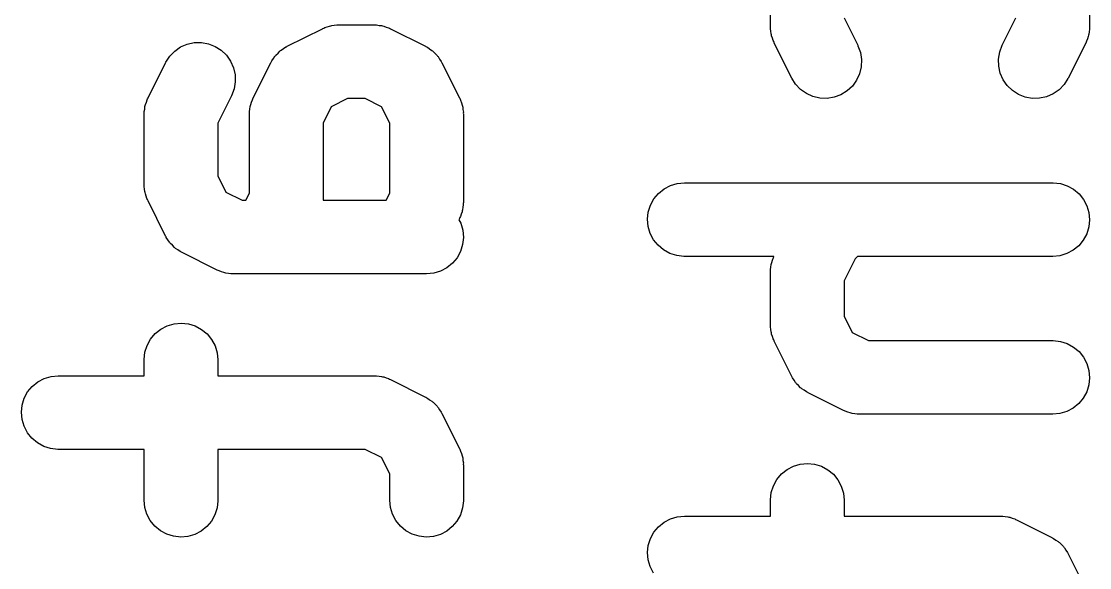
# Model space of a CAD drawing. Extents: x 1 to 84, y 1 to 137.
# Drawn here: x 73.328 to 77.678, y 87.102 to 89.326 of the extents above; entities that cross this region are included whole.
import ezdxf

# ---------------------------------------------------------------- set-up
doc = ezdxf.new("R2010")
doc.units = 0
doc.layers.add('BLACK', color=7, linetype='CONTINUOUS')

msp = doc.modelspace()

# ---------------------------------------------------------------- linework, layer by layer
at = {"layer": 'BLACK', "linetype": 'CONTINUOUS'}
for p, q in [((76.3776, 89.305), (76.3776, 89.5907)), ((77.6776, 89.5907), (77.6776, 89.305)), ((74.5731, 89.3038), (74.5827, 89.3073)), ((74.5827, 89.3073), (74.5871, 89.308)), ((74.5871, 89.308), (74.5913, 89.3093)), ((74.5913, 89.3093), (74.6015, 89.3103)), ((74.6015, 89.3103), (74.6116, 89.3119)), ((74.6116, 89.3119), (74.616, 89.3117)), ((74.616, 89.3117), (74.6204, 89.3121)), ((74.6204, 89.3121), (74.7633, 89.3121)), ((74.7633, 89.3121), (74.7654, 89.3121)), ((74.7654, 89.3121), (74.7698, 89.3116)), ((74.7698, 89.3116), (74.7742, 89.3117)), ((74.7742, 89.3117), (74.7843, 89.31)), ((74.7843, 89.31), (74.7945, 89.3089)), ((74.7945, 89.3089), (74.7987, 89.3075)), ((74.7987, 89.3075), (74.803, 89.3068)), ((74.803, 89.3068), (74.8126, 89.3031)), ((76.6776, 89.3404), (76.7332, 89.2292)), ((77.322, 89.2292), (77.3776, 89.3404)), ((74.4105, 89.2249), (74.5533, 89.2963)), ((74.5533, 89.2963), (74.5552, 89.2972)), ((74.5552, 89.2972), (74.5594, 89.2987)), ((74.5594, 89.2987), (74.5633, 89.3008)), ((74.5633, 89.3008), (74.5731, 89.3038)), ((74.8126, 89.3031), (74.8224, 89.3)), ((74.8224, 89.3), (74.8262, 89.2979)), ((74.8262, 89.2979), (74.8304, 89.2963)), ((74.8304, 89.2963), (74.9732, 89.2249)), ((76.378, 89.3006), (76.3776, 89.305)), ((76.3778, 89.2962), (76.378, 89.3006)), ((76.3794, 89.2861), (76.3778, 89.2962)), ((76.3804, 89.2759), (76.3794, 89.2861)), ((76.3817, 89.2716), (76.3804, 89.2759)), ((76.3824, 89.2673), (76.3817, 89.2716)), ((76.3859, 89.2577), (76.3824, 89.2673)), ((77.6722, 89.2653), (77.6685, 89.2557)), ((77.673, 89.2696), (77.6722, 89.2653)), ((77.6743, 89.2738), (77.673, 89.2696)), ((77.6754, 89.284), (77.6743, 89.2738)), ((77.6772, 89.2941), (77.6754, 89.284)), ((77.6776, 89.3029), (77.6771, 89.2985)), ((77.6771, 89.2985), (77.6772, 89.2941)), ((77.6776, 89.305), (77.6776, 89.3029)), ((73.9521, 89.2052), (73.9762, 89.2219)), ((73.9762, 89.2219), (74.0031, 89.2335)), ((74.0031, 89.2335), (74.0317, 89.2397)), ((74.0317, 89.2397), (74.0609, 89.2402)), ((74.0609, 89.2402), (74.0898, 89.2351)), ((74.0898, 89.2351), (74.117, 89.2244)), ((74.117, 89.2244), (74.1417, 89.2086)), ((74.3954, 89.2154), (74.4048, 89.2219)), ((74.4048, 89.2219), (74.4077, 89.2232)), ((74.4077, 89.2232), (74.4105, 89.2249)), ((74.9732, 89.2249), (74.9751, 89.2239)), ((74.9751, 89.2239), (74.9778, 89.2222)), ((74.9778, 89.2222), (74.9808, 89.2208)), ((74.9808, 89.2208), (74.9901, 89.2142)), ((76.3889, 89.2478), (76.3859, 89.2577)), ((76.391, 89.2439), (76.3889, 89.2478)), ((76.3925, 89.2398), (76.391, 89.2439)), ((76.3934, 89.2379), (76.3925, 89.2398)), ((76.4648, 89.0951), (76.3934, 89.2379)), ((76.7332, 89.2292), (76.7341, 89.2273)), ((76.7341, 89.2273), (76.7442, 89.1999)), ((77.3115, 89.2019), (77.322, 89.2292)), ((77.6617, 89.2379), (77.5903, 89.0951)), ((77.6633, 89.242), (77.6617, 89.2379)), ((77.6654, 89.2459), (77.6633, 89.242)), ((77.6685, 89.2557), (77.6654, 89.2459)), ((73.9158, 89.1597), (73.9317, 89.1842)), ((73.9317, 89.1842), (73.9521, 89.2052)), ((74.1417, 89.2086), (74.1628, 89.1884)), ((74.1628, 89.1884), (74.1796, 89.1644)), ((74.3541, 89.1747), (74.3603, 89.1842)), ((74.3603, 89.1842), (74.3625, 89.1865)), ((74.3625, 89.1865), (74.3644, 89.1892)), ((74.3644, 89.1892), (74.3727, 89.197)), ((74.3727, 89.197), (74.3807, 89.2052)), ((74.3807, 89.2052), (74.3834, 89.2071)), ((74.3834, 89.2071), (74.3857, 89.2093)), ((74.3857, 89.2093), (74.3954, 89.2154)), ((74.9901, 89.2142), (74.9997, 89.208)), ((74.9997, 89.208), (75.002, 89.2057)), ((75.002, 89.2057), (75.0046, 89.2039)), ((75.0046, 89.2039), (75.0125, 89.1956)), ((75.0125, 89.1956), (75.0207, 89.1876)), ((75.0207, 89.1876), (75.0225, 89.1849)), ((75.0225, 89.1849), (75.0247, 89.1826)), ((75.0247, 89.1826), (75.0308, 89.1729)), ((76.7442, 89.1999), (76.7487, 89.1709)), ((77.3065, 89.173), (77.3115, 89.2019)), ((73.8434, 89.0149), (73.9148, 89.1578)), ((73.9148, 89.1578), (73.9158, 89.1597)), ((74.1796, 89.1644), (74.1915, 89.1377)), ((74.1915, 89.1377), (74.1979, 89.1091)), ((74.272, 89.0149), (74.3434, 89.1578)), ((74.3434, 89.1578), (74.3444, 89.1597)), ((74.3444, 89.1597), (74.3461, 89.1624)), ((74.3461, 89.1624), (74.3475, 89.1653)), ((74.3475, 89.1653), (74.3541, 89.1747)), ((75.0308, 89.1729), (75.0373, 89.1635)), ((75.0373, 89.1635), (75.0386, 89.1605)), ((75.0386, 89.1605), (75.0403, 89.1578)), ((75.0403, 89.1578), (75.1117, 89.0149)), ((76.7476, 89.1417), (76.7408, 89.1132)), ((76.7487, 89.1709), (76.7476, 89.1417)), ((77.3073, 89.1438), (77.3065, 89.173)), ((77.3137, 89.1152), (77.3073, 89.1438)), ((74.1979, 89.1091), (74.1986, 89.0798)), ((76.4804, 89.0703), (76.4648, 89.0951)), ((76.7408, 89.1132), (76.7286, 89.0866)), ((77.3255, 89.0884), (77.3137, 89.1152)), ((77.3423, 89.0645), (77.3255, 89.0884)), ((77.5894, 89.0932), (77.5734, 89.0686)), ((77.5903, 89.0951), (77.5894, 89.0932)), ((74.1936, 89.051), (74.1832, 89.0236)), ((74.1986, 89.0798), (74.1936, 89.051)), ((76.5005, 89.049), (76.4804, 89.0703)), ((76.5244, 89.032), (76.5005, 89.049)), ((76.7115, 89.0629), (76.69, 89.0429)), ((76.7286, 89.0866), (76.7115, 89.0629)), ((77.3635, 89.0442), (77.3423, 89.0645)), ((77.553, 89.0476), (77.5289, 89.031)), ((77.5734, 89.0686), (77.553, 89.0476)), ((73.8366, 88.9972), (73.8397, 89.0069)), ((73.8397, 89.0069), (73.8418, 89.0108)), ((73.8418, 89.0108), (73.8434, 89.0149)), ((74.1832, 89.0236), (74.1276, 88.9124)), ((74.2652, 88.9972), (74.2683, 89.0069)), ((74.2683, 89.0069), (74.2704, 89.0108)), ((74.2704, 89.0108), (74.272, 89.0149)), ((74.6558, 89.0121), (74.5894, 88.9789)), ((74.7279, 89.0121), (74.6558, 89.0121)), ((74.7943, 88.9789), (74.7279, 89.0121)), ((75.1117, 89.0149), (75.1127, 89.0131)), ((75.1127, 89.0131), (75.1142, 89.0089)), ((75.1142, 89.0089), (75.1163, 89.005)), ((75.1163, 89.005), (75.1192, 88.9952)), ((76.5511, 89.02), (76.5244, 89.032)), ((76.5796, 89.0134), (76.5511, 89.02)), ((76.6088, 89.0125), (76.5796, 89.0134)), ((76.6377, 89.0172), (76.6088, 89.0125)), ((76.6651, 89.0275), (76.6377, 89.0172)), ((76.69, 89.0429), (76.6651, 89.0275)), ((77.3881, 89.0285), (77.3635, 89.0442)), ((77.4154, 89.0178), (77.3881, 89.0285)), ((77.4442, 89.0126), (77.4154, 89.0178)), ((77.4735, 89.0131), (77.4442, 89.0126)), ((77.5021, 89.0194), (77.4735, 89.0131)), ((77.5289, 89.031), (77.5021, 89.0194)), ((73.828, 88.9588), (73.8297, 88.9689)), ((73.8281, 88.9543), (73.828, 88.9588)), ((73.8297, 88.9689), (73.8308, 88.979)), ((73.8308, 88.979), (73.8322, 88.9833)), ((73.8322, 88.9833), (73.8329, 88.9876)), ((73.8329, 88.9876), (73.8366, 88.9972)), ((74.2565, 88.9588), (74.2583, 88.9689)), ((74.2566, 88.9543), (74.2565, 88.9588)), ((74.2583, 88.9689), (74.2594, 88.979)), ((74.2594, 88.979), (74.2608, 88.9833)), ((74.2608, 88.9833), (74.2615, 88.9876)), ((74.2615, 88.9876), (74.2652, 88.9972)), ((74.5894, 88.9789), (74.5561, 88.9124)), ((74.8276, 88.9124), (74.7943, 88.9789)), ((75.1192, 88.9952), (75.1227, 88.9856)), ((75.1227, 88.9856), (75.1234, 88.9812)), ((75.1234, 88.9812), (75.1247, 88.977)), ((75.1247, 88.977), (75.1257, 88.9668)), ((75.1257, 88.9668), (75.1273, 88.9567)), ((73.8276, 88.95), (73.8281, 88.9543)), ((73.8276, 88.9479), (73.8276, 88.95)), ((73.8276, 88.6621), (73.8276, 88.9479)), ((74.2561, 88.9479), (74.2562, 88.95)), ((74.2561, 88.6261), (74.2561, 88.9479)), ((74.2562, 88.95), (74.2566, 88.9543)), ((75.1273, 88.9567), (75.1271, 88.9523)), ((75.1271, 88.9523), (75.1276, 88.9479)), ((75.1276, 88.9479), (75.1276, 88.5907)), ((74.1276, 88.9124), (74.1276, 88.6976)), ((74.5561, 88.9124), (74.5561, 88.5979)), ((74.8276, 88.6261), (74.8276, 88.9124)), ((74.1276, 88.6976), (74.1608, 88.6311)), ((73.828, 88.6577), (73.8276, 88.6621)), ((73.8278, 88.6533), (73.828, 88.6577)), ((73.8294, 88.6432), (73.8278, 88.6533)), ((75.9446, 88.6442), (75.9704, 88.658)), ((75.9704, 88.658), (75.9984, 88.6664)), ((75.9984, 88.6664), (76.0276, 88.6693)), ((76.0276, 88.6693), (77.5276, 88.6693)), ((77.5276, 88.6693), (77.5297, 88.6693)), ((77.5297, 88.6693), (77.5588, 88.666)), ((77.5588, 88.666), (77.5867, 88.6572)), ((77.5867, 88.6572), (77.6123, 88.6431)), ((73.8304, 88.633), (73.8294, 88.6432)), ((73.8317, 88.6288), (73.8304, 88.633)), ((73.8324, 88.6244), (73.8317, 88.6288)), ((73.8359, 88.6148), (73.8324, 88.6244)), ((73.8389, 88.605), (73.8359, 88.6148)), ((74.1608, 88.6311), (74.2273, 88.5979)), ((74.242, 88.5979), (74.2561, 88.6261)), ((74.8134, 88.5979), (74.8276, 88.6261)), ((75.9032, 88.6032), (75.9219, 88.6257)), ((75.9219, 88.6257), (75.9446, 88.6442)), ((77.6123, 88.6431), (77.6347, 88.6242)), ((77.6347, 88.6242), (77.6531, 88.6014)), ((73.841, 88.6011), (73.8389, 88.605)), ((73.8425, 88.5969), (73.841, 88.6011)), ((73.8434, 88.5951), (73.8425, 88.5969)), ((73.9148, 88.4522), (73.8434, 88.5951)), ((74.2273, 88.5979), (74.242, 88.5979)), ((74.5561, 88.5979), (74.8134, 88.5979)), ((75.1254, 88.5697), (75.1243, 88.5595)), ((75.1272, 88.5798), (75.1254, 88.5697)), ((75.1276, 88.5886), (75.1271, 88.5842)), ((75.1271, 88.5842), (75.1272, 88.5798)), ((75.1276, 88.5907), (75.1276, 88.5886)), ((75.8806, 88.5494), (75.8893, 88.5774)), ((75.8893, 88.5774), (75.9032, 88.6032)), ((77.6531, 88.6014), (77.6666, 88.5755)), ((77.6666, 88.5755), (77.6749, 88.5474)), ((75.1117, 88.5236), (75.1091, 88.5184)), ((75.1133, 88.5278), (75.1117, 88.5236)), ((75.1154, 88.5316), (75.1133, 88.5278)), ((75.1185, 88.5414), (75.1154, 88.5316)), ((75.1222, 88.551), (75.1185, 88.5414)), ((75.123, 88.5553), (75.1222, 88.551)), ((75.1243, 88.5595), (75.123, 88.5553)), ((75.8776, 88.5203), (75.8806, 88.5494)), ((77.6749, 88.5474), (77.6776, 88.5182)), ((75.1091, 88.5184), (75.1166, 88.504)), ((75.1166, 88.504), (75.1249, 88.476)), ((75.8802, 88.4912), (75.8776, 88.5203)), ((75.8885, 88.4631), (75.8802, 88.4912)), ((77.6745, 88.4891), (77.6658, 88.4612)), ((77.6776, 88.5182), (77.6745, 88.4891)), ((73.9166, 88.4495), (73.9148, 88.4522)), ((73.9179, 88.4465), (73.9166, 88.4495)), ((73.9243, 88.4371), (73.9179, 88.4465)), ((73.9304, 88.4274), (73.9243, 88.4371)), ((75.1276, 88.4468), (75.1245, 88.4177)), ((75.1249, 88.476), (75.1276, 88.4468)), ((75.9021, 88.4372), (75.8885, 88.4631)), ((75.9204, 88.4143), (75.9021, 88.4372)), ((77.6658, 88.4612), (77.6519, 88.4354)), ((73.9326, 88.4251), (73.9304, 88.4274)), ((73.9345, 88.4224), (73.9326, 88.4251)), ((73.9427, 88.4144), (73.9345, 88.4224)), ((73.9505, 88.4061), (73.9427, 88.4144)), ((73.9532, 88.4043), (73.9505, 88.4061)), ((73.9555, 88.402), (73.9532, 88.4043)), ((73.9651, 88.3958), (73.9555, 88.402)), ((73.9744, 88.3892), (73.9651, 88.3958)), ((75.1245, 88.4177), (75.1158, 88.3897)), ((75.9428, 88.3955), (75.9204, 88.4143)), ((75.9685, 88.3814), (75.9428, 88.3955)), ((77.6106, 88.3943), (77.5847, 88.3806)), ((77.6333, 88.4128), (77.6106, 88.3943)), ((77.6519, 88.4354), (77.6333, 88.4128)), ((73.9773, 88.3878), (73.9744, 88.3892)), ((73.9801, 88.3861), (73.9773, 88.3878)), ((73.9819, 88.3851), (73.9801, 88.3861)), ((74.1248, 88.3137), (73.9819, 88.3851)), ((75.1019, 88.364), (75.0833, 88.3414)), ((75.1158, 88.3897), (75.1019, 88.364)), ((75.9964, 88.3726), (75.9685, 88.3814)), ((76.0255, 88.3693), (75.9964, 88.3726)), ((76.0276, 88.3693), (76.0255, 88.3693)), ((76.3923, 88.3693), (76.0276, 88.3693)), ((76.3829, 88.3447), (76.3866, 88.3543)), ((76.3866, 88.3543), (76.3897, 88.3641)), ((76.3897, 88.3641), (76.3918, 88.368)), ((76.3918, 88.368), (76.3923, 88.3693)), ((76.7223, 88.359), (76.6776, 88.2696)), ((76.7326, 88.3693), (76.7223, 88.359)), ((77.5276, 88.3693), (76.7326, 88.3693)), ((77.5567, 88.3721), (77.5276, 88.3693)), ((77.5847, 88.3806), (77.5567, 88.3721)), ((74.1289, 88.3121), (74.1248, 88.3137)), ((74.1328, 88.31), (74.1289, 88.3121)), ((74.1425, 88.3069), (74.1328, 88.31)), ((74.1521, 88.3032), (74.1425, 88.3069)), ((75.0347, 88.3092), (75.0067, 88.3007)), ((75.0606, 88.3229), (75.0347, 88.3092)), ((75.0833, 88.3414), (75.0606, 88.3229)), ((76.3776, 88.3071), (76.3781, 88.3115)), ((76.3776, 88.305), (76.3776, 88.3071)), ((76.3776, 88.0907), (76.3776, 88.305)), ((76.378, 88.3159), (76.3797, 88.326)), ((76.3781, 88.3115), (76.378, 88.3159)), ((76.3797, 88.326), (76.3808, 88.3362)), ((76.3808, 88.3362), (76.3822, 88.3404)), ((76.3822, 88.3404), (76.3829, 88.3447)), ((74.1565, 88.3025), (74.1521, 88.3032)), ((74.1607, 88.3011), (74.1565, 88.3025)), ((74.1709, 88.3), (74.1607, 88.3011)), ((74.181, 88.2983), (74.1709, 88.3)), ((74.1854, 88.2984), (74.181, 88.2983)), ((74.1898, 88.2979), (74.1854, 88.2984)), ((74.1919, 88.2979), (74.1898, 88.2979)), ((74.9776, 88.2979), (74.1919, 88.2979)), ((75.0067, 88.3007), (74.9776, 88.2979)), ((76.6776, 88.2696), (76.6776, 88.1261)), ((73.9214, 88.0869), (73.9495, 88.0952)), ((73.9495, 88.0952), (73.9786, 88.0979)), ((73.9786, 88.0979), (74.0077, 88.0948)), ((74.0077, 88.0948), (74.0357, 88.0861)), ((76.378, 88.0863), (76.3776, 88.0907)), ((76.6776, 88.1261), (76.7108, 88.0597)), ((73.8538, 88.0326), (73.8726, 88.055)), ((73.8726, 88.055), (73.8954, 88.0734)), ((73.8954, 88.0734), (73.9214, 88.0869)), ((74.0357, 88.0861), (74.0614, 88.0722)), ((74.0614, 88.0722), (74.084, 88.0536)), ((74.084, 88.0536), (74.1025, 88.0309)), ((76.3778, 88.0819), (76.378, 88.0863)), ((76.3794, 88.0718), (76.3778, 88.0819)), ((76.3804, 88.0616), (76.3794, 88.0718)), ((76.3817, 88.0574), (76.3804, 88.0616)), ((76.3824, 88.053), (76.3817, 88.0574)), ((76.3859, 88.0434), (76.3824, 88.053)), ((76.7108, 88.0597), (76.7773, 88.0264)), ((73.8308, 87.979), (73.8397, 88.0069)), ((73.8397, 88.0069), (73.8538, 88.0326)), ((74.1025, 88.0309), (74.1163, 88.005)), ((74.1163, 88.005), (74.1247, 87.977)), ((76.3889, 88.0336), (76.3859, 88.0434)), ((76.391, 88.0297), (76.3889, 88.0336)), ((76.3925, 88.0255), (76.391, 88.0297)), ((76.3934, 88.0236), (76.3925, 88.0255)), ((76.4648, 87.8808), (76.3934, 88.0236)), ((76.7773, 88.0264), (77.5276, 88.0264)), ((77.5276, 88.0264), (77.5297, 88.0264)), ((77.5297, 88.0264), (77.5588, 88.0232)), ((77.5588, 88.0232), (77.5867, 88.0143)), ((77.5867, 88.0143), (77.6123, 88.0002)), ((73.8276, 87.95), (73.8308, 87.979)), ((74.1247, 87.977), (74.1276, 87.9479)), ((77.6123, 88.0002), (77.6347, 87.9814)), ((77.6347, 87.9814), (77.6531, 87.9586)), ((77.6531, 87.9586), (77.6666, 87.9326)), ((73.8276, 87.9479), (73.8276, 87.95)), ((73.8276, 87.8836), (73.8276, 87.9479)), ((74.1276, 87.9479), (74.1276, 87.8836)), ((77.6666, 87.9326), (77.6749, 87.9045)), ((73.3946, 87.8585), (73.4204, 87.8723)), ((73.4204, 87.8723), (73.4484, 87.8807)), ((73.4484, 87.8807), (73.4776, 87.8836)), ((73.4776, 87.8836), (73.8276, 87.8836)), ((74.1276, 87.8836), (74.7633, 87.8836)), ((74.7633, 87.8836), (74.7654, 87.8836)), ((74.7654, 87.8836), (74.7698, 87.8831)), ((74.7698, 87.8831), (74.7742, 87.8832)), ((74.7742, 87.8832), (74.7843, 87.8814)), ((74.7843, 87.8814), (74.7945, 87.8803)), ((74.7945, 87.8803), (74.7987, 87.879)), ((74.7987, 87.879), (74.803, 87.8782)), ((74.803, 87.8782), (74.8126, 87.8745)), ((74.8126, 87.8745), (74.8224, 87.8714)), ((74.8224, 87.8714), (74.8262, 87.8693)), ((76.4666, 87.878), (76.4648, 87.8808)), ((76.4679, 87.8751), (76.4666, 87.878)), ((76.4743, 87.8657), (76.4679, 87.8751)), ((77.6776, 87.8754), (77.6745, 87.8463)), ((77.6749, 87.9045), (77.6776, 87.8754)), ((73.3532, 87.8175), (73.3719, 87.84)), ((73.3719, 87.84), (73.3946, 87.8585)), ((74.8262, 87.8693), (74.8304, 87.8677)), ((74.8304, 87.8677), (74.9732, 87.7963)), ((76.4804, 87.856), (76.4743, 87.8657)), ((76.4826, 87.8536), (76.4804, 87.856)), ((76.4845, 87.851), (76.4826, 87.8536)), ((76.4927, 87.843), (76.4845, 87.851)), ((76.5005, 87.8347), (76.4927, 87.843)), ((76.5032, 87.8328), (76.5005, 87.8347)), ((76.5055, 87.8306), (76.5032, 87.8328)), ((76.5151, 87.8244), (76.5055, 87.8306)), ((77.6745, 87.8463), (77.6658, 87.8183)), ((73.3306, 87.7637), (73.3393, 87.7917)), ((73.3393, 87.7917), (73.3532, 87.8175)), ((74.9732, 87.7963), (74.9751, 87.7954)), ((74.9751, 87.7954), (74.9778, 87.7936)), ((74.9778, 87.7936), (74.9808, 87.7923)), ((74.9808, 87.7923), (74.9901, 87.7856)), ((74.9901, 87.7856), (74.9997, 87.7794)), ((76.5244, 87.8177), (76.5151, 87.8244)), ((76.5273, 87.8164), (76.5244, 87.8177)), ((76.5301, 87.8146), (76.5273, 87.8164)), ((76.5319, 87.8137), (76.5301, 87.8146)), ((76.6748, 87.7423), (76.5319, 87.8137)), ((77.6519, 87.7925), (77.6333, 87.77)), ((77.6658, 87.8183), (77.6519, 87.7925)), ((73.3276, 87.7346), (73.3306, 87.7637)), ((74.9997, 87.7794), (75.002, 87.7772)), ((75.002, 87.7772), (75.0046, 87.7753)), ((75.0046, 87.7753), (75.0125, 87.767)), ((75.0125, 87.767), (75.0207, 87.759)), ((75.0207, 87.759), (75.0225, 87.7564)), ((75.0225, 87.7564), (75.0247, 87.754)), ((75.0247, 87.754), (75.0308, 87.7443)), ((75.0308, 87.7443), (75.0373, 87.7349)), ((76.6789, 87.7407), (76.6748, 87.7423)), ((76.6828, 87.7386), (76.6789, 87.7407)), ((77.6106, 87.7515), (77.5847, 87.7377)), ((77.6333, 87.77), (77.6106, 87.7515)), ((73.3302, 87.7055), (73.3276, 87.7346)), ((73.3385, 87.6774), (73.3302, 87.7055)), ((75.0373, 87.7349), (75.0386, 87.732)), ((75.0386, 87.732), (75.0403, 87.7292)), ((75.0403, 87.7292), (75.1117, 87.5864)), ((76.6925, 87.7355), (76.6828, 87.7386)), ((76.7021, 87.7318), (76.6925, 87.7355)), ((76.7065, 87.731), (76.7021, 87.7318)), ((76.7107, 87.7297), (76.7065, 87.731)), ((76.7209, 87.7286), (76.7107, 87.7297)), ((76.731, 87.7268), (76.7209, 87.7286)), ((76.7354, 87.7269), (76.731, 87.7268)), ((76.7398, 87.7264), (76.7354, 87.7269)), ((76.7419, 87.7264), (76.7398, 87.7264)), ((77.5276, 87.7264), (76.7419, 87.7264)), ((77.5567, 87.7293), (77.5276, 87.7264)), ((77.5847, 87.7377), (77.5567, 87.7293)), ((73.3521, 87.6514), (73.3385, 87.6774)), ((73.3704, 87.6286), (73.3521, 87.6514)), ((73.3928, 87.6098), (73.3704, 87.6286)), ((73.4185, 87.5957), (73.3928, 87.6098)), ((73.4464, 87.5868), (73.4185, 87.5957)), ((73.4755, 87.5836), (73.4464, 87.5868)), ((73.4776, 87.5836), (73.4755, 87.5836)), ((73.8276, 87.5836), (73.4776, 87.5836)), ((73.8276, 87.3764), (73.8276, 87.5836)), ((74.7279, 87.5836), (74.1276, 87.5836)), ((74.1276, 87.5836), (74.1276, 87.3764)), ((74.7943, 87.5503), (74.7279, 87.5836)), ((75.1117, 87.5864), (75.1127, 87.5845)), ((75.1127, 87.5845), (75.1142, 87.5803)), ((75.1142, 87.5803), (75.1163, 87.5764)), ((75.1163, 87.5764), (75.1192, 87.5666)), ((75.1192, 87.5666), (75.1227, 87.557)), ((74.8276, 87.4839), (74.7943, 87.5503)), ((75.1227, 87.557), (75.1234, 87.5526)), ((75.1234, 87.5526), (75.1247, 87.5484)), ((75.1247, 87.5484), (75.1257, 87.5382)), ((75.1257, 87.5382), (75.1273, 87.5281)), ((75.1273, 87.5281), (75.1271, 87.5237)), ((75.1271, 87.5237), (75.1276, 87.5193)), ((76.4714, 87.5155), (76.4995, 87.5238)), ((76.4995, 87.5238), (76.5286, 87.5264)), ((76.5286, 87.5264), (76.5577, 87.5234)), ((76.5577, 87.5234), (76.5857, 87.5147)), ((74.8276, 87.3764), (74.8276, 87.4839)), ((75.1276, 87.5193), (75.1276, 87.3764)), ((76.4038, 87.4612), (76.4226, 87.4836)), ((76.4226, 87.4836), (76.4454, 87.5019)), ((76.4454, 87.5019), (76.4714, 87.5155)), ((76.5857, 87.5147), (76.6114, 87.5008)), ((76.6114, 87.5008), (76.634, 87.4821)), ((76.634, 87.4821), (76.6525, 87.4594)), ((76.3808, 87.4076), (76.3897, 87.4355)), ((76.3897, 87.4355), (76.4038, 87.4612)), ((76.6525, 87.4594), (76.6663, 87.4336)), ((76.3776, 87.3785), (76.3808, 87.4076)), ((76.6663, 87.4336), (76.6747, 87.4056)), ((76.6747, 87.4056), (76.6776, 87.3764)), ((73.8304, 87.3473), (73.8276, 87.3764)), ((74.1276, 87.3743), (74.1243, 87.3452)), ((74.1276, 87.3764), (74.1276, 87.3743)), ((74.8304, 87.3473), (74.8276, 87.3764)), ((75.1276, 87.3743), (75.1243, 87.3452)), ((75.1276, 87.3764), (75.1276, 87.3743)), ((76.3776, 87.3764), (76.3776, 87.3785)), ((76.3776, 87.3121), (76.3776, 87.3764)), ((76.6776, 87.3764), (76.6776, 87.3121)), ((73.8389, 87.3193), (73.8304, 87.3473)), ((73.8526, 87.2934), (73.8389, 87.3193)), ((74.1154, 87.3173), (74.1013, 87.2917)), ((74.1243, 87.3452), (74.1154, 87.3173)), ((74.8389, 87.3193), (74.8304, 87.3473)), ((74.8526, 87.2934), (74.8389, 87.3193)), ((75.1154, 87.3173), (75.1013, 87.2917)), ((75.1243, 87.3452), (75.1154, 87.3173)), ((75.9704, 87.3008), (75.9984, 87.3093)), ((75.9984, 87.3093), (76.0276, 87.3121)), ((76.0276, 87.3121), (76.3776, 87.3121)), ((76.6776, 87.3121), (77.3133, 87.3121)), ((77.3133, 87.3121), (77.3154, 87.3121)), ((77.3154, 87.3121), (77.3198, 87.3116)), ((77.3198, 87.3116), (77.3242, 87.3117)), ((77.3242, 87.3117), (77.3343, 87.31)), ((77.3343, 87.31), (77.3445, 87.3089)), ((77.3445, 87.3089), (77.3487, 87.3075)), ((77.3487, 87.3075), (77.353, 87.3068)), ((77.353, 87.3068), (77.3626, 87.3031)), ((73.8711, 87.2707), (73.8526, 87.2934)), ((73.8937, 87.2521), (73.8711, 87.2707)), ((74.0825, 87.2693), (74.0597, 87.2509)), ((74.1013, 87.2917), (74.0825, 87.2693)), ((74.8711, 87.2707), (74.8526, 87.2934)), ((74.8937, 87.2521), (74.8711, 87.2707)), ((75.0825, 87.2693), (75.0597, 87.2509)), ((75.1013, 87.2917), (75.0825, 87.2693)), ((75.9032, 87.246), (75.9219, 87.2686)), ((75.9219, 87.2686), (75.9446, 87.2871)), ((75.9446, 87.2871), (75.9704, 87.3008)), ((77.3626, 87.3031), (77.3724, 87.3)), ((77.3724, 87.3), (77.3762, 87.2979)), ((77.3762, 87.2979), (77.3804, 87.2963)), ((77.3804, 87.2963), (77.5232, 87.2249)), ((73.9194, 87.2381), (73.8937, 87.2521)), ((73.9474, 87.2295), (73.9194, 87.2381)), ((73.9765, 87.2264), (73.9474, 87.2295)), ((74.0057, 87.2291), (73.9765, 87.2264)), ((74.0338, 87.2374), (74.0057, 87.2291)), ((74.0597, 87.2509), (74.0338, 87.2374)), ((74.9194, 87.2381), (74.8937, 87.2521)), ((74.9474, 87.2295), (74.9194, 87.2381)), ((74.9765, 87.2264), (74.9474, 87.2295)), ((75.0057, 87.2291), (74.9765, 87.2264)), ((75.0338, 87.2374), (75.0057, 87.2291)), ((75.0597, 87.2509), (75.0338, 87.2374)), ((75.8806, 87.1923), (75.8893, 87.2203)), ((75.8893, 87.2203), (75.9032, 87.246)), ((77.5232, 87.2249), (77.5251, 87.2239)), ((77.5251, 87.2239), (77.5278, 87.2222)), ((77.5278, 87.2222), (77.5308, 87.2208)), ((77.5308, 87.2208), (77.5401, 87.2142)), ((75.8776, 87.1632), (75.8806, 87.1923)), ((77.5401, 87.2142), (77.5497, 87.208)), ((77.5497, 87.208), (77.552, 87.2057)), ((77.552, 87.2057), (77.5546, 87.2039)), ((77.5546, 87.2039), (77.5625, 87.1956)), ((77.5625, 87.1956), (77.5707, 87.1876)), ((77.5707, 87.1876), (77.5725, 87.1849)), ((77.5725, 87.1849), (77.5747, 87.1826)), ((77.5747, 87.1826), (77.5808, 87.1729)), ((75.8802, 87.134), (75.8776, 87.1632)), ((75.8885, 87.106), (75.8802, 87.134)), ((77.5808, 87.1729), (77.5873, 87.1635)), ((77.5873, 87.1635), (77.5886, 87.1605)), ((77.5886, 87.1605), (77.5903, 87.1578)), ((77.5903, 87.1578), (77.6617, 87.0149)), ((75.9021, 87.08), (75.8885, 87.106))]:
    msp.add_line(p, q, dxfattribs=at)

doc.saveas('drawing.dxf')
